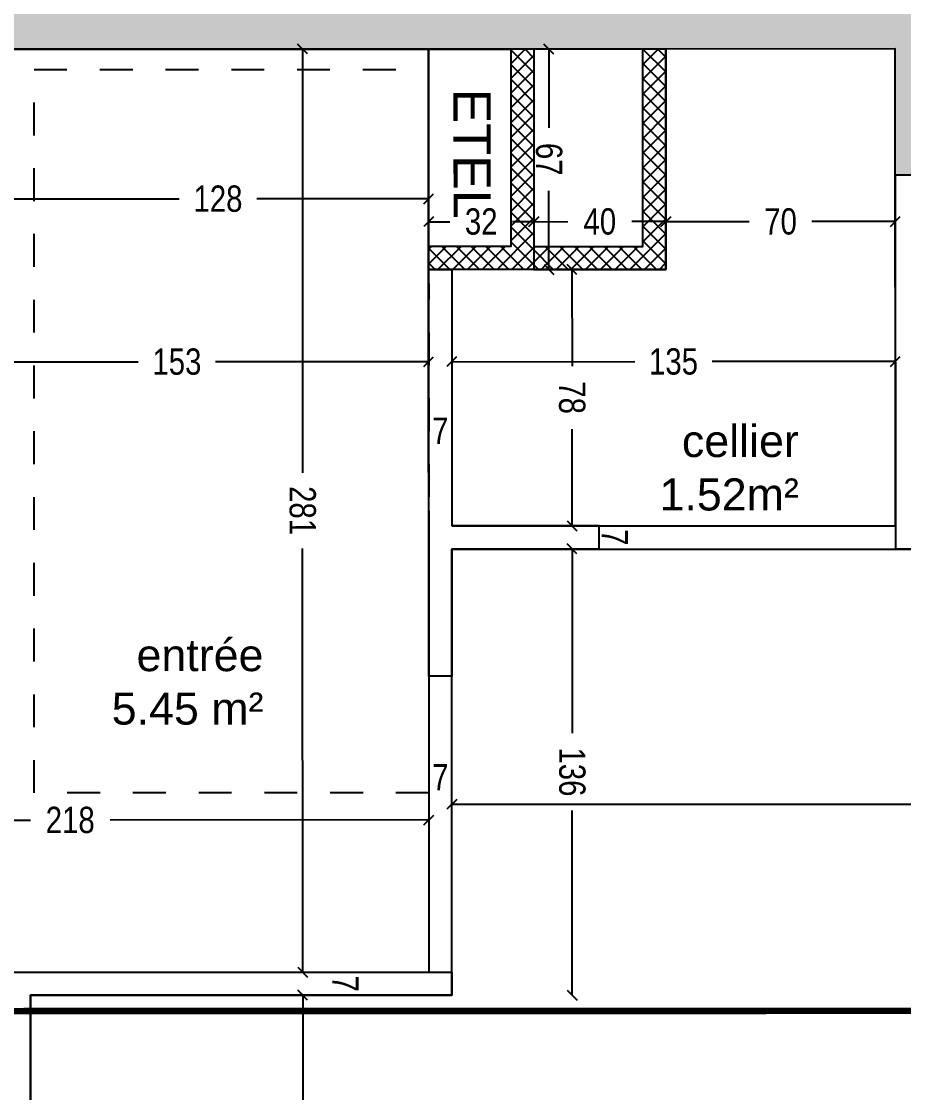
# Model space of a CAD drawing. Header units: millimetres. Extents: x -11.2 to 20.6, y -11.4 to 6.8.
# Drawn here: x 3.743 to 6.426, y -3.272 to -0.015 of the extents above; entities that cross this region are included whole.
import ezdxf

# ---------------------------------------------------------------- set-up
doc = ezdxf.new("R2010")
doc.units = ezdxf.units.MM
doc.linetypes.add('AXESx2', pattern=[4, 2.5, -0.5, 0.5, -0.5])
doc.linetypes.add('INTERROMPU', pattern=[0.75, 0.5, -0.25])
doc.layers.get('Defpoints').update_dxf_attribs({"color": 1})
for name, color, linetype in [('01_AH_Coupes', 195, 'AXESx2'), ('02_AH_Structure Béton', 10, 'Continuous'), ('02_AH_Structure Béton_H', 11, 'Continuous'), ('04_AH_Cloisons', 150, 'Continuous'), ('04_AH_Cloisons_H', 153, 'Continuous'), ('07_AH_Côtes 50e', 7, 'Continuous'), ('07_AH_Perso-Symboles-...', 8, 'Continuous'), ('07_AH_Textes 50e', 7, 'Continuous')]:
    doc.layers.add(name, color=color, linetype=linetype)
doc.layers.add('07_AH_SHAB', color=130, linetype='Continuous', plot=False)
doc.styles.add('ARIAL', font='arial.ttf', dxfattribs={"width": 0.8})
doc.styles.add('Texte 50', font='arial.ttf', dxfattribs={"height": 0.075})
doc.dimstyles.new('B+B_50', dxfattribs={"dimscale": 0, "dimtxt": 0.08, "dimasz": 0.03, "dimexe": 0.015, "dimexo": 0.03, "dimgap": 0.05, "dimtad": 0, "dimdec": 0, "dimlfac": 100, "dimdsep": 46, "dimtxsty": 'ARIAL', "dimblk": 'OBLIQUE', "dimcen": 0, "dimse1": 1, "dimse2": 1, "dimadec": 0, "dimazin": 0, "dimtp": 5, "dimtm": 2, "dimtfac": 1, "dimtdec": 0, "dimtofl": 0, "dimtmove": 2, "dimatfit": 3, "dimldrblk": 'OBLIQUE', "dimfxl": 1, "dimtolj": 1, "dimarcsym": 0})
pattern_1 = [(45.0186991, (-4278.32271, -90.491835), (-0.02245796613, 0.02244331208), []), (135.0186991, (-4278.32271, -90.491835), (-0.02244331208, -0.02245796613), [])]

# ---------------------------------------------------------------- blocks, each defined once
blk = doc.blocks.new('_Oblique')
at = {"color": 0, "linetype": 'ByBlock', "lineweight": -2}
blk.add_line((-0.5, -0.5), (0.5, 0.5), dxfattribs=at)
blk = doc.blocks.new('*D390')
at = {"layer": '07_AH_Côtes 50e', "color": 0, "lineweight": -2, "transparency": 16777216}
for p, q in [((4.5978, -0.0985), (4.5982, -1.3871)), ((4.5987, -2.9059), (4.5983, -1.6173))]:
    blk.add_line(p, q, dxfattribs=at)
at = {"layer": 'Defpoints', "color": 0, "transparency": 16777216}
for p in [(4.4602, -0.0985), (4.4611, -2.906), (4.5987, -2.9059)]:
    blk.add_point(p, dxfattribs=at)
at = {"layer": '07_AH_Côtes 50e', "color": 0, "lineweight": -2, "transparency": 16777216, "xscale": 0.03, "yscale": 0.03, "zscale": 0.03}
for p, rotation in [((4.5978, -0.0985), 90.01869913888217), ((4.5987, -2.9059), 270.0186991388822)]:
    blk.add_blockref('_Oblique', p, dxfattribs=dict(at, rotation=rotation))
at = {"layer": '07_AH_Côtes 50e', "color": 0, "transparency": 16777216, "insert": (4.5982, -1.5022), "char_height": 0.08, "attachment_point": 5, "rotation": 270.0187, "style": 'ARIAL'}
blk.add_mtext('\\A1;281', dxfattribs=at)
blk = doc.blocks.new('*D489')
at = {"layer": 'Defpoints', "color": 0, "transparency": 16777216}
for p in [(4.4611, -2.906), (4.1958, -2.976), (4.5987, -2.9759)]:
    blk.add_point(p, dxfattribs=at)
at = {"layer": '07_AH_Côtes 50e', "color": 0, "transparency": 16777216, "insert": (4.7287, -2.9409), "char_height": 0.08, "attachment_point": 5, "rotation": 270.0187, "style": 'ARIAL'}
blk.add_mtext('\\A1;7', dxfattribs=at)
blk = doc.blocks.new('*D490')
at = {"layer": '07_AH_Côtes 50e', "color": 0, "lineweight": -2, "transparency": 16777216}
for p, q in [((4.5987, -2.9759), (4.5993, -4.8956)), ((4.6, -7.0594), (4.5994, -5.1397))]:
    blk.add_line(p, q, dxfattribs=at)
at = {"layer": 'Defpoints', "color": 0, "transparency": 16777216}
for p in [(4.1958, -2.976), (3.7721, -7.0597), (4.6, -7.0594)]:
    blk.add_point(p, dxfattribs=at)
at = {"layer": '07_AH_Côtes 50e', "color": 0, "lineweight": -2, "transparency": 16777216, "xscale": 0.03, "yscale": 0.03, "zscale": 0.03}
for p, rotation in [((4.5987, -2.9759), 90.01869913888217), ((4.6, -7.0594), 270.0186991388822)]:
    blk.add_blockref('_Oblique', p, dxfattribs=dict(at, rotation=rotation))
at = {"layer": '07_AH_Côtes 50e', "color": 0, "transparency": 16777216, "insert": (4.5994, -5.0177), "char_height": 0.08, "attachment_point": 5, "rotation": 270.0187, "style": 'ARIAL'}
blk.add_mtext('\\A1;408', dxfattribs=at)
blk = doc.blocks.new('*D491')
at = {"layer": '07_AH_Côtes 50e', "color": 0, "lineweight": -2, "transparency": 16777216}
for p, q in [((5.3476, -0.0987), (5.3476, -0.3377)), ((5.3478, -0.7687), (5.3477, -0.5297))]:
    blk.add_line(p, q, dxfattribs=at)
at = {"layer": 'Defpoints', "color": 0, "transparency": 16777216}
for p in [(5.3015, -0.0987), (5.3018, -0.7687), (5.3478, -0.7687)]:
    blk.add_point(p, dxfattribs=at)
at = {"layer": '07_AH_Côtes 50e', "color": 0, "lineweight": -2, "transparency": 16777216, "xscale": 0.03, "yscale": 0.03, "zscale": 0.03}
for p, rotation in [((5.3476, -0.0987), 90.01869913888217), ((5.3478, -0.7687), 270.0186991388822)]:
    blk.add_blockref('_Oblique', p, dxfattribs=dict(at, rotation=rotation))
at = {"layer": '07_AH_Côtes 50e', "color": 0, "transparency": 16777216, "insert": (5.3477, -0.4337), "char_height": 0.08, "attachment_point": 5, "rotation": 270.0187, "style": 'ARIAL'}
blk.add_mtext('\\A1;67', dxfattribs=at)
blk = doc.blocks.new('*D492')
at = {"layer": '07_AH_Côtes 50e', "color": 0, "lineweight": -2, "transparency": 16777216}
for p, q in [((5.4178, -0.7687), (5.4179, -1.0629)), ((5.418, -1.5485), (5.4179, -1.2542))]:
    blk.add_line(p, q, dxfattribs=at)
at = {"layer": 'Defpoints', "color": 0, "transparency": 16777216}
for p in [(5.3718, -0.7687), (5.418, -1.5485), (5.418, -1.5485)]:
    blk.add_point(p, dxfattribs=at)
at = {"layer": '07_AH_Côtes 50e', "color": 0, "lineweight": -2, "transparency": 16777216, "xscale": 0.03, "yscale": 0.03, "zscale": 0.03}
for p, rotation in [((5.4178, -0.7687), 90.01869913888217), ((5.418, -1.5485), 270.0186991388822)]:
    blk.add_blockref('_Oblique', p, dxfattribs=dict(at, rotation=rotation))
at = {"layer": '07_AH_Côtes 50e', "color": 0, "transparency": 16777216, "insert": (5.4179, -1.1586), "char_height": 0.08, "attachment_point": 5, "rotation": 270.0187, "style": 'ARIAL'}
blk.add_mtext('\\A1;78', dxfattribs=at)
blk = doc.blocks.new('*D493')
at = {"layer": 'Defpoints', "color": 0, "transparency": 16777216}
for p in [(5.418, -1.5485), (5.418, -1.6184), (5.418, -1.6184)]:
    blk.add_point(p, dxfattribs=at)
at = {"layer": '07_AH_Côtes 50e', "color": 0, "transparency": 16777216, "insert": (5.548, -1.5834), "char_height": 0.08, "attachment_point": 5, "rotation": 270.0187, "style": 'ARIAL'}
blk.add_mtext('\\A1;7', dxfattribs=at)
blk = doc.blocks.new('*D494')
at = {"layer": '07_AH_Côtes 50e', "color": 0, "lineweight": -2, "transparency": 16777216}
for p, q in [((5.418, -1.6184), (5.4182, -2.1794)), ((5.4185, -2.9756), (5.4183, -2.4147))]:
    blk.add_line(p, q, dxfattribs=at)
at = {"layer": 'Defpoints', "color": 0, "transparency": 16777216}
for p in [(5.418, -1.6184), (4.9822, -2.9758), (5.4185, -2.9756)]:
    blk.add_point(p, dxfattribs=at)
at = {"layer": '07_AH_Côtes 50e', "color": 0, "lineweight": -2, "transparency": 16777216, "xscale": 0.03, "yscale": 0.03, "zscale": 0.03}
for p, rotation in [((5.418, -1.6184), 90.01869913888217), ((5.4185, -2.9756), 270.0186991388822)]:
    blk.add_blockref('_Oblique', p, dxfattribs=dict(at, rotation=rotation))
at = {"layer": '07_AH_Côtes 50e', "color": 0, "transparency": 16777216, "insert": (5.4183, -2.297), "char_height": 0.08, "attachment_point": 5, "rotation": 270.0187, "style": 'ARIAL'}
blk.add_mtext('\\A1;136', dxfattribs=at)
blk = doc.blocks.new('*D496')
at = {"layer": '07_AH_Côtes 50e', "color": 0, "lineweight": -2, "transparency": 16777216}
for p, q in [((-0.9122, -0.4847), (-0.9112, -3.602)), ((-0.9101, -6.9612), (-0.9111, -3.8439))]:
    blk.add_line(p, q, dxfattribs=at)
at = {"layer": 'Defpoints', "color": 0, "transparency": 16777216}
for p in [(8.6015, -0.4815), (-0.9101, -6.9612), (-0.0977, -6.9609)]:
    blk.add_point(p, dxfattribs=at)
at = {"layer": '07_AH_Côtes 50e', "color": 0, "lineweight": -2, "transparency": 16777216, "xscale": 0.03, "yscale": 0.03, "zscale": 0.03}
for p, rotation in [((-0.9122, -0.4847), 90.01869913888217), ((-0.9101, -6.9612), 270.0186991388822)]:
    blk.add_blockref('_Oblique', p, dxfattribs=dict(at, rotation=rotation))
at = {"layer": '07_AH_Côtes 50e', "color": 0, "transparency": 16777216, "insert": (-0.9112, -3.7229), "char_height": 0.08, "attachment_point": 5, "rotation": 270.0187, "style": 'ARIAL'}
blk.add_mtext('\\A1;648', dxfattribs=at)
blk = doc.blocks.new('*D498')
at = {"layer": '07_AH_Côtes 50e', "color": 0, "lineweight": -2, "transparency": 16777216}
for p, q in [((5.0519, -1.0493), (5.6087, -1.0492)), ((6.4013, -1.0489), (5.8445, -1.0491))]:
    blk.add_line(p, q, dxfattribs=at)
at = {"layer": 'Defpoints', "color": 0, "transparency": 16777216}
for p in [(5.0519, -1.0493), (5.0519, -1.0493), (6.4014, -1.2971)]:
    blk.add_point(p, dxfattribs=at)
at = {"layer": '07_AH_Côtes 50e', "color": 0, "lineweight": -2, "transparency": 16777216, "xscale": 0.03, "yscale": 0.03, "zscale": 0.03}
for p, rotation in [((5.0519, -1.0493), 180.0186991388701), ((6.4013, -1.0489), 0.01869913887019514)]:
    blk.add_blockref('_Oblique', p, dxfattribs=dict(at, rotation=rotation))
at = {"layer": '07_AH_Côtes 50e', "color": 0, "transparency": 16777216, "insert": (5.7266, -1.0491), "char_height": 0.08, "attachment_point": 5, "rotation": 0.0187, "style": 'ARIAL'}
blk.add_mtext('\\A1;135', dxfattribs=at)
blk = doc.blocks.new('*D499')
at = {"layer": 'Defpoints', "color": 0, "transparency": 16777216}
for p in [(4.9819, -1.0494), (4.9819, -1.0494), (5.0519, -1.0493)]:
    blk.add_point(p, dxfattribs=at)
at = {"layer": '07_AH_Côtes 50e', "color": 0, "transparency": 16777216, "insert": (5.0169, -1.2594), "char_height": 0.08, "attachment_point": 5, "rotation": 0.0187, "style": 'ARIAL'}
blk.add_mtext('\\A1;7', dxfattribs=at)
blk = doc.blocks.new('*D500')
at = {"layer": '07_AH_Côtes 50e', "color": 0, "lineweight": -2, "transparency": 16777216}
for p, q in [((3.4502, -1.0499), (4.0984, -1.0497)), ((4.9819, -1.0494), (4.3337, -1.0496))]:
    blk.add_line(p, q, dxfattribs=at)
at = {"layer": 'Defpoints', "color": 0, "transparency": 16777216}
for p in [(3.4502, -1.0495), (3.4502, -1.0499), (4.9819, -1.0494)]:
    blk.add_point(p, dxfattribs=at)
at = {"layer": '07_AH_Côtes 50e', "color": 0, "lineweight": -2, "transparency": 16777216, "xscale": 0.03, "yscale": 0.03, "zscale": 0.03}
for p, rotation in [((3.4502, -1.0499), 180.0186991388701), ((4.9819, -1.0494), 0.01869913887019514)]:
    blk.add_blockref('_Oblique', p, dxfattribs=dict(at, rotation=rotation))
at = {"layer": '07_AH_Côtes 50e', "color": 0, "transparency": 16777216, "insert": (4.216, -1.0496), "char_height": 0.08, "attachment_point": 5, "rotation": 0.0187, "style": 'ARIAL'}
blk.add_mtext('\\A1;153', dxfattribs=at)
blk = doc.blocks.new('*D506')
at = {"layer": '07_AH_Côtes 50e', "color": 0, "lineweight": -2, "transparency": 16777216}
for p, q in [((3.7002, -0.5542), (4.2232, -0.5541)), ((4.9817, -0.5538), (4.4587, -0.554))]:
    blk.add_line(p, q, dxfattribs=at)
at = {"layer": 'Defpoints', "color": 0, "transparency": 16777216}
for p in [(3.7002, -0.5542), (3.7002, -0.6592), (4.9817, -0.6588)]:
    blk.add_point(p, dxfattribs=at)
at = {"layer": '07_AH_Côtes 50e', "color": 0, "lineweight": -2, "transparency": 16777216, "xscale": 0.03, "yscale": 0.03, "zscale": 0.03}
for p, rotation in [((3.7002, -0.5542), 180.0186991388701), ((4.9817, -0.5538), 0.01869913887019514)]:
    blk.add_blockref('_Oblique', p, dxfattribs=dict(at, rotation=rotation))
at = {"layer": '07_AH_Côtes 50e', "color": 0, "transparency": 16777216, "insert": (4.3409, -0.554), "char_height": 0.08, "attachment_point": 5, "rotation": 0.0187, "style": 'ARIAL'}
blk.add_mtext('\\A1;128', dxfattribs=at)
blk = doc.blocks.new('*D393')
at = {"layer": '07_AH_Côtes 50e', "color": 0, "lineweight": -2, "transparency": 16777216}
for p, q in [((4.9817, -0.6236), (5.0462, -0.6236)), ((5.3017, -0.6235), (5.2372, -0.6235))]:
    blk.add_line(p, q, dxfattribs=at)
at = {"layer": 'Defpoints', "color": 0, "transparency": 16777216}
for p in [(5.3017, -0.6235), (4.9817, -0.6588), (5.3017, -0.6587)]:
    blk.add_point(p, dxfattribs=at)
at = {"layer": '07_AH_Côtes 50e', "color": 0, "lineweight": -2, "transparency": 16777216, "xscale": 0.03, "yscale": 0.03, "zscale": 0.03}
for p, rotation in [((4.9817, -0.6236), 180.0186991388701), ((5.3017, -0.6235), 0.01869913887016166)]:
    blk.add_blockref('_Oblique', p, dxfattribs=dict(at, rotation=rotation))
at = {"layer": '07_AH_Côtes 50e', "color": 0, "transparency": 16777216, "insert": (5.1417, -0.6235), "char_height": 0.08, "attachment_point": 5, "rotation": 0.0187, "style": 'ARIAL'}
blk.add_mtext('\\A1;32', dxfattribs=at)
blk = doc.blocks.new('*D507')
at = {"layer": '07_AH_Côtes 50e', "color": 0, "lineweight": -2, "transparency": 16777216}
for p, q in [((5.3017, -0.6235), (5.4054, -0.6234)), ((5.7032, -0.6233), (5.5995, -0.6234))]:
    blk.add_line(p, q, dxfattribs=at)
at = {"layer": 'Defpoints', "color": 0, "transparency": 16777216}
for p in [(5.7032, -0.6233), (5.3017, -0.6587), (5.7032, -0.7335)]:
    blk.add_point(p, dxfattribs=at)
at = {"layer": '07_AH_Côtes 50e', "color": 0, "lineweight": -2, "transparency": 16777216, "xscale": 0.03, "yscale": 0.03, "zscale": 0.03}
for p, rotation in [((5.3017, -0.6235), 180.0186991388701), ((5.7032, -0.6233), 0.01869913887016166)]:
    blk.add_blockref('_Oblique', p, dxfattribs=dict(at, rotation=rotation))
at = {"layer": '07_AH_Côtes 50e', "color": 0, "transparency": 16777216, "insert": (5.5024, -0.6234), "char_height": 0.08, "attachment_point": 5, "rotation": 0.0187, "style": 'ARIAL'}
blk.add_mtext('\\A1;40', dxfattribs=at)
blk = doc.blocks.new('*D508')
at = {"layer": '07_AH_Côtes 50e', "color": 0, "lineweight": -2, "transparency": 16777216}
for p, q in [((5.7032, -0.6233), (5.9567, -0.6233)), ((6.4012, -0.6231), (6.1477, -0.6232))]:
    blk.add_line(p, q, dxfattribs=at)
at = {"layer": 'Defpoints', "color": 0, "transparency": 16777216}
for p in [(6.4012, -0.6231), (5.7032, -0.7335), (6.4013, -0.7683)]:
    blk.add_point(p, dxfattribs=at)
at = {"layer": '07_AH_Côtes 50e', "color": 0, "lineweight": -2, "transparency": 16777216, "xscale": 0.03, "yscale": 0.03, "zscale": 0.03}
for p, rotation in [((5.7032, -0.6233), 180.0186991388701), ((6.4012, -0.6231), 0.01869913887016166)]:
    blk.add_blockref('_Oblique', p, dxfattribs=dict(at, rotation=rotation))
at = {"layer": '07_AH_Côtes 50e', "color": 0, "transparency": 16777216, "insert": (6.0522, -0.6232), "char_height": 0.08, "attachment_point": 5, "rotation": 0.0187, "style": 'ARIAL'}
blk.add_mtext('\\A1;70', dxfattribs=at)
blk = doc.blocks.new('*D511')
at = {"layer": '07_AH_Côtes 50e', "color": 0, "lineweight": -2, "transparency": 16777216}
for p, q in [((4.9823, -2.443), (4.0128, -2.4434)), ((2.8006, -2.4437), (3.7702, -2.4434))]:
    blk.add_line(p, q, dxfattribs=at)
at = {"layer": 'Defpoints', "color": 0, "transparency": 16777216}
for p in [(4.9823, -2.443), (2.8008, -2.7915), (4.9825, -2.9058)]:
    blk.add_point(p, dxfattribs=at)
at = {"layer": '07_AH_Côtes 50e', "color": 0, "lineweight": -2, "transparency": 16777216, "xscale": 0.03, "yscale": 0.03, "zscale": 0.03}
for p, rotation in [((2.8006, -2.4437), 180.0186991388701), ((4.9823, -2.443), 0.01869913887016166)]:
    blk.add_blockref('_Oblique', p, dxfattribs=dict(at, rotation=rotation))
at = {"layer": '07_AH_Côtes 50e', "color": 0, "transparency": 16777216, "insert": (3.8915, -2.4434), "char_height": 0.08, "attachment_point": 5, "rotation": 0.0187, "style": 'ARIAL'}
blk.add_mtext('\\A1;218', dxfattribs=at)
blk = doc.blocks.new('*D512')
at = {"layer": 'Defpoints', "color": 0, "transparency": 16777216}
for p in [(5.0523, -2.443), (4.9825, -2.9058), (5.0525, -2.9058)]:
    blk.add_point(p, dxfattribs=at)
at = {"layer": '07_AH_Côtes 50e', "color": 0, "transparency": 16777216, "insert": (5.0173, -2.313), "char_height": 0.08, "attachment_point": 5, "rotation": 0.0187, "style": 'ARIAL'}
blk.add_mtext('\\A1;7', dxfattribs=at)
blk = doc.blocks.new('*D513')
at = {"layer": '07_AH_Côtes 50e', "color": 0, "lineweight": -2, "transparency": 16777216}
for p, q in [((5.0523, -2.3954), (6.7063, -2.3949)), ((8.6021, -2.3942), (6.9481, -2.3948))]:
    blk.add_line(p, q, dxfattribs=at)
at = {"layer": 'Defpoints', "color": 0, "transparency": 16777216}
for p in [(8.6021, -2.3942), (8.6022, -2.5547), (5.0525, -2.9058)]:
    blk.add_point(p, dxfattribs=at)
at = {"layer": '07_AH_Côtes 50e', "color": 0, "lineweight": -2, "transparency": 16777216, "xscale": 0.03, "yscale": 0.03, "zscale": 0.03}
for p, rotation in [((5.0523, -2.3954), 180.0186991388701), ((8.6021, -2.3942), 0.01869913887016166)]:
    blk.add_blockref('_Oblique', p, dxfattribs=dict(at, rotation=rotation))
at = {"layer": '07_AH_Côtes 50e', "color": 0, "transparency": 16777216, "insert": (6.8272, -2.3948), "char_height": 0.08, "attachment_point": 5, "rotation": 0.0187, "style": 'ARIAL'}
blk.add_mtext('\\A1;355', dxfattribs=at)

msp = doc.modelspace()

# ---------------------------------------------------------------- hatches: boundary and pattern name
at = {"layer": '02_AH_Structure Béton_H'}
h = msp.add_hatch(dxfattribs=at)
h.set_pattern_fill('ANSI36', color=256, scale=0.02, angle=0.0187)
h.set_pattern_definition([(45.0186991, (-4278.322744, -90.391835), (0.03363566, 0.1234895056), [0.15875, -0.03175, 0, -0.03175])])
edge = h.paths.add_edge_path()
edge.add_line((0.1001, -0.3), (3.5001, -0.2989))
edge.add_line((3.5001, -0.2989), (3.5, 0.1011))
edge.add_line((3.5, 0.1011), (6.601, 0.1022))
edge.add_line((6.601, 0.1022), (6.6011, -0.2822))
edge.add_line((6.6011, -0.2822), (8.6014, -0.2815))
edge.add_line((8.6014, -0.2815), (8.6013, 0.1028))
edge.add_line((8.6013, 0.1028), (8.8013, 0.1029))
edge.add_line((8.8013, 0.1029), (8.8031, -5.458))
edge.add_line((8.8031, -5.458), (7.7193, -5.4584))
edge.add_line((7.7193, -5.4584), (7.7198, -7.1684))
edge.add_line((7.7198, -7.1684), (7.7198, -7.1684))
edge.add_line((7.7198, -7.1684), (7.5198, -7.1684))
edge.add_line((7.5198, -7.1684), (7.5193, -5.2584))
edge.add_line((7.5193, -5.2584), (8.6031, -5.2581))
edge.add_line((8.6031, -5.2581), (8.6015, -0.4815))
edge.add_line((8.6015, -0.4815), (6.4012, -0.4822))
edge.add_line((6.4012, -0.4822), (6.401, -0.0979))
edge.add_line((6.401, -0.0979), (3.7, -0.0988))
edge.add_line((3.7, -0.0988), (3.7002, -0.4988))
edge.add_line((3.7002, -0.4988), (0.1002, -0.5))
at = {"layer": '04_AH_Cloisons_H'}
h = msp.add_hatch(dxfattribs=at)
h.set_pattern_fill('ANSI37', color=256, scale=0.01, angle=0.0187)
h.set_pattern_definition(pattern_1)
h.paths.add_polyline_path([(4.9818, -0.7688), (4.9815, -0.0984), (5.3015, -0.0983), (5.3018, -0.7687)])
h.paths.add_polyline_path([(4.9817, -0.6988), (4.9815, -0.0988), (5.2315, -0.0987), (5.2317, -0.6987)], flags=17)
h = msp.add_hatch(dxfattribs=at)
h.set_pattern_fill('ANSI37', color=256, scale=0.01, angle=0.0187)
h.set_pattern_definition(pattern_1)
h.paths.add_polyline_path([(5.3018, -0.7687), (5.7032, -0.7686), (5.703, -0.0986), (5.3015, -0.0987)])
h.paths.add_polyline_path([(5.3017, -0.6987), (5.6332, -0.6986), (5.633, -0.0986), (5.3015, -0.0987)], flags=17)

# ---------------------------------------------------------------- linework, layer by layer
at = {"layer": '01_AH_Coupes', "const_width": 0.02}
msp.add_lwpolyline([(-11.2334, -2.6356), (-10.9074, -1.9181), (-10.9071, -3.0292), (20.2675, -3.019), (20.2672, -1.9079), (20.5936, -2.6252)], dxfattribs=at)
at = {"layer": '02_AH_Structure Béton'}
msp.add_lwpolyline([(0.1001, -0.3), (3.5001, -0.2989), (3.5, 0.1011), (6.601, 0.1022), (6.6011, -0.2822), (8.6014, -0.2815), (8.6013, 0.1028), (8.8013, 0.1029), (8.8031, -5.458), (7.7193, -5.4584), (7.7198, -7.1684), (7.7198, -7.1684), (7.5198, -7.1684), (7.5193, -5.2584), (8.6031, -5.2581), (8.6015, -0.4815), (6.4012, -0.4822), (6.401, -0.0979), (3.7, -0.0988), (3.7002, -0.4988), (0.1002, -0.5)], dxfattribs=at)
at = {"layer": '04_AH_Cloisons'}
msp.add_line((4.9817, -0.6588), (4.9815, -0.0988), dxfattribs=at)
for points in [[(4.9818, -0.7688), (4.9815, -0.0984), (5.3015, -0.0983), (5.3018, -0.7687)], [(4.9817, -0.6988), (4.9815, -0.0988), (5.2315, -0.0987), (5.2317, -0.6987)], [(5.3018, -0.7687), (5.7032, -0.7686), (5.703, -0.0986), (5.3015, -0.0987)], [(5.3017, -0.6987), (5.6332, -0.6986), (5.633, -0.0986), (5.3015, -0.0987)], [(6.4715, -1.6181), (6.4712, -0.4822), (6.4012, -0.4823), (6.4015, -1.6181)]]:
    msp.add_lwpolyline(points, close=True, dxfattribs=at)
for points in [[(5.052, -1.6186), (5.0522, -2.0058), (4.9822, -2.0058), (4.9818, -0.7688), (5.0518, -0.7688), (5.052, -1.5486)], [(5.052, -1.6186), (5.5001, -1.6184), (5.5001, -1.5484), (5.052, -1.5486)], [(3.7508, -2.9062), (5.0525, -2.9058), (5.0525, -2.9758), (3.7708, -2.9762), (3.7721, -7.0597), (3.7021, -7.0597), (3.7008, -2.9061), (3.7508, -2.9061), (3.7508, -2.9092)]]:
    msp.add_lwpolyline(points, dxfattribs=at)
at = {"layer": '07_AH_Perso-Symboles-...', "linetype": 'INTERROMPU', "ltscale": 0.2}
msp.add_lwpolyline([(4.9823, -2.3606), (3.7823, -2.361), (3.7816, -0.161), (4.9816, -0.1606)], close=True, dxfattribs=at)
at = {"layer": '07_AH_SHAB'}
for points in [[(2.8002, -0.7984), (3.7003, -0.7981), (3.7, -0.0988), (4.9815, -0.0984), (4.9825, -2.9058), (2.8008, -2.9065), (2.8004, -1.7064), (3.4504, -1.7063), (3.4502, -1.6363), (2.8004, -1.6364)], [(5.052, -1.5486), (6.4015, -1.5481), (6.401, -0.0979), (5.703, -0.0986), (5.7032, -0.7686), (5.0518, -0.7688)], [(8.6002, -0.4813), (8.603, -5.1181), (7.3791, -5.1185), (7.3797, -6.9585), (3.7721, -6.9698), (3.7708, -2.9762), (5.0525, -2.9758), (5.052, -1.6198), (6.4715, -1.6198), (6.4712, -0.4825)]]:
    msp.add_lwpolyline(points, close=True, dxfattribs=at)

# ---------------------------------------------------------------- texts
at = {"layer": '04_AH_Cloisons', "insert": (5.0574, -0.6147), "char_height": 0.11333, "width": 1.333333, "attachment_point": 9, "rotation": 270.0187, "style": 'Texte 50'}
msp.add_mtext('ETEL', dxfattribs=at)
at = {"layer": '07_AH_Textes 50e', "ltscale": 0.3, "char_height": 0.0975, "width": 2.6, "attachment_point": 3, "rotation": 0.0187, "style": 'Texte 50'}
for s, insert in [('cellier\\P1.52m²', (6.1078, -1.2417)), ('entrée\\P5.45 m²', (4.4793, -1.8929))]:
    msp.add_mtext(s, dxfattribs=dict(at, insert=insert))

# ---------------------------------------------------------------- dimensions: what is measured, and where the dimension line sits
at = {"layer": '07_AH_Côtes 50e'}
for base, p1, p2, angle, picture, middle in [((4.5987, -2.9059), (4.4602, -0.0985), (4.4611, -2.906), 90.0187, '*D390', (4.5982, -1.5022)), ((5.3478, -0.7687), (5.3015, -0.0987), (5.3018, -0.7687), 90.0187, '*D491', (5.3477, -0.4337)), ((-0.9101, -6.9612), (8.6015, -0.4815), (-0.0977, -6.9609), 90.0187, '*D496', (-0.9112, -3.7229)), ((3.7002, -0.5542), (4.9817, -0.6588), (3.7002, -0.6592), 0.0187, '*D506', (4.3409, -0.554)), ((5.3017, -0.6235), (4.9817, -0.6588), (5.3017, -0.6587), 0.0187, '*D393', (5.1417, -0.6235)), ((5.7032, -0.6233), (5.3017, -0.6587), (5.7032, -0.7335), 0.0187, '*D507', (5.5024, -0.6234)), ((6.4012, -0.6231), (5.7032, -0.7335), (6.4013, -0.7683), 0.0187, '*D508', (6.0522, -0.6232)), ((5.418, -1.5485), (5.3718, -0.7687), (5.418, -1.5485), 90.0187, '*D492', (5.4179, -1.1586)), ((3.4502, -1.0499), (4.9819, -1.0494), (3.4502, -1.0495), 0.0187, '*D500', (4.216, -1.0496)), ((5.0519, -1.0493), (6.4014, -1.2971), (5.0519, -1.0493), 0.0187, '*D498', (5.7266, -1.0491)), ((4.9819, -1.0494), (5.0519, -1.0493), (4.9819, -1.0494), 0.0187, '*D499', (5.0169, -1.2594)), ((5.418, -1.6184), (5.418, -1.5485), (5.418, -1.6184), 90.0187, '*D493', (5.548, -1.5834)), ((5.4185, -2.9756), (5.418, -1.6184), (4.9822, -2.9758), 90.0187, '*D494', (5.4183, -2.297)), ((5.0523, -2.443), (4.9825, -2.9058), (5.0525, -2.9058), 0.0187, '*D512', (5.0173, -2.313)), ((8.6021, -2.3942), (5.0525, -2.9058), (8.6022, -2.5547), 0.0187, '*D513', (6.8272, -2.3948)), ((4.9823, -2.443), (2.8008, -2.7915), (4.9825, -2.9058), 0.0187, '*D511', (3.8915, -2.4434)), ((4.5987, -2.9759), (4.4611, -2.906), (4.1958, -2.976), 90.0187, '*D489', (4.7287, -2.9409)), ((4.6, -7.0594), (4.1958, -2.976), (3.7721, -7.0597), 90.0187, '*D490', (4.5994, -5.0177))]:
    dim = msp.add_linear_dim(base=base, p1=p1, p2=p2, angle=angle, dimstyle='B+B_50', override={"dimscale": 1}, dxfattribs=at)
    dim.commit()
    dim.dimension.update_dxf_attribs({"geometry": picture, "text_midpoint": middle})

doc.saveas('drawing.dxf')
